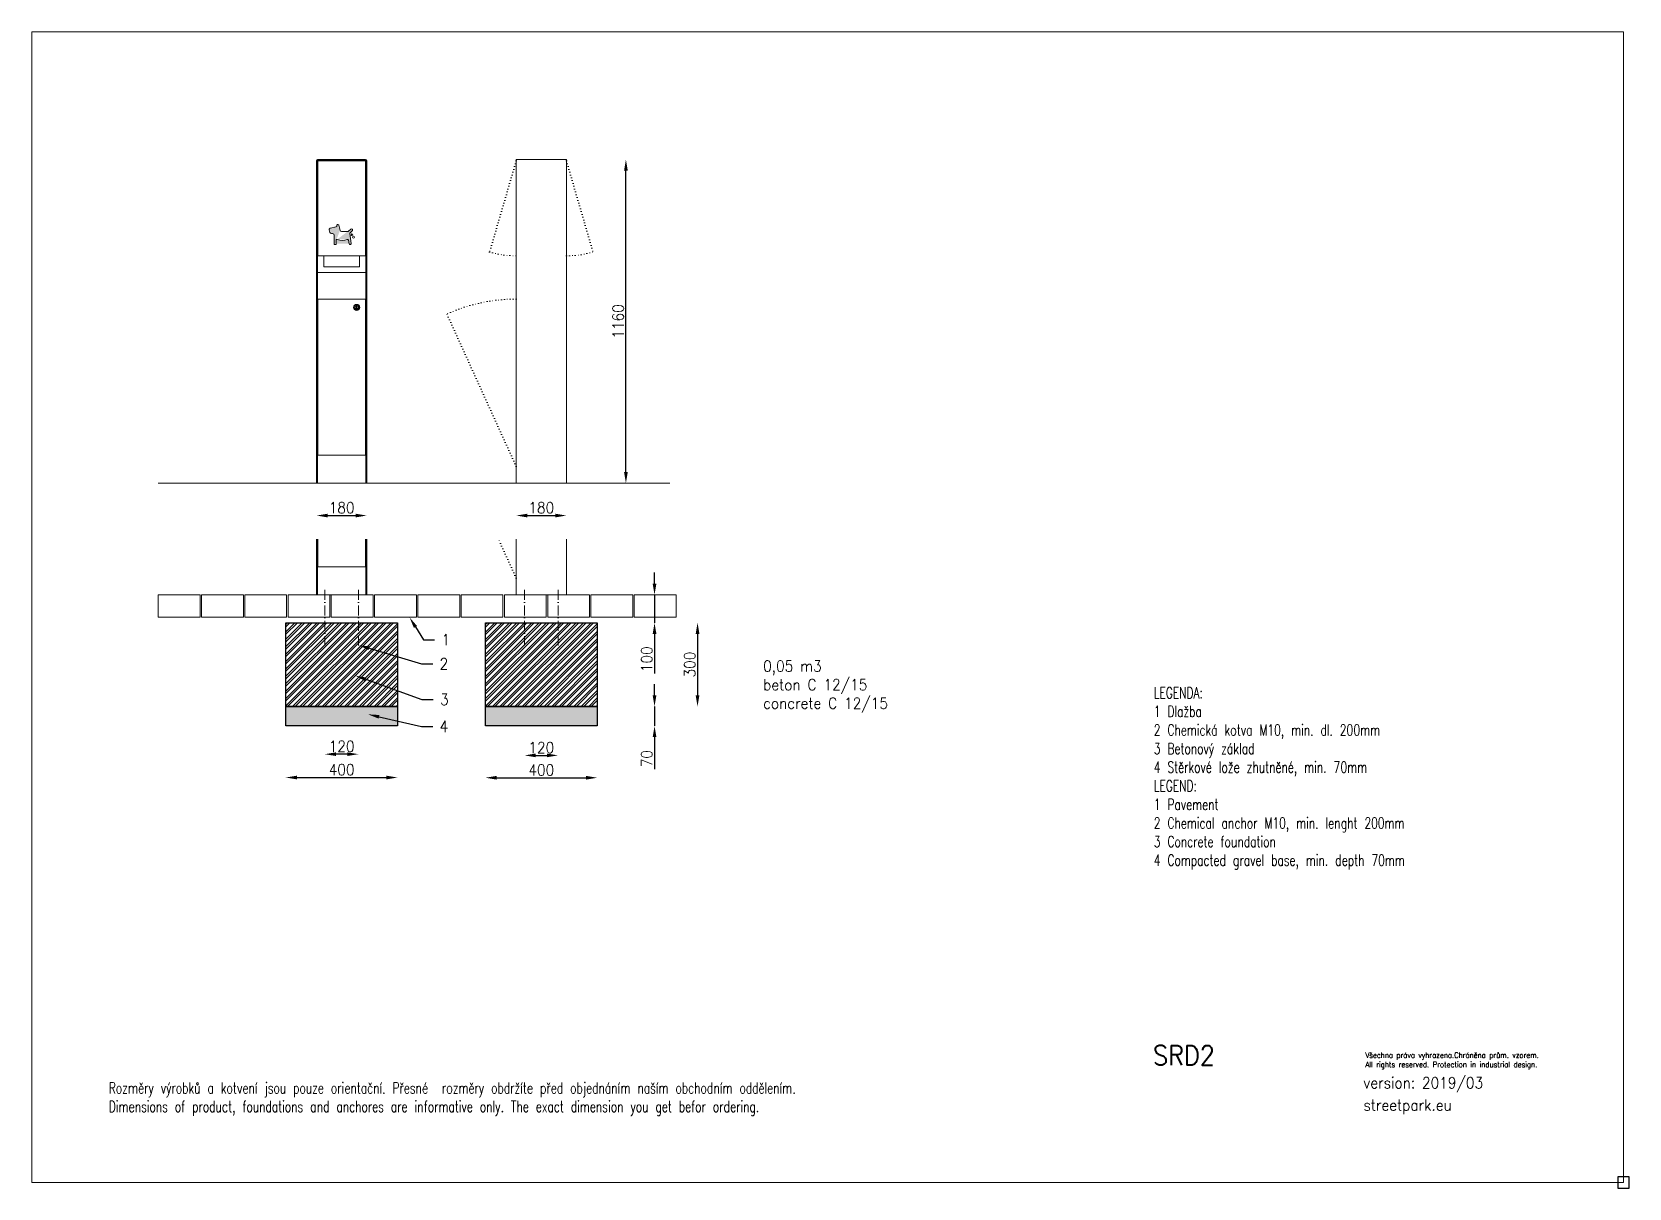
# Model space of a CAD drawing. Extents: x 64043 to 69763, y -55059 to -50915.
import ezdxf
from ezdxf import colors
from ezdxf.entities.mleader import LeaderData, LeaderLine
from ezdxf.math import Vec2, Vec3

# ---------------------------------------------------------------- set-up
doc = ezdxf.new("R2010")
doc.units = 0
doc.header["$MEASUREMENT"] = 0
for name, pattern in [('ACAD_ISO07W100', [3.5, 0.5, -3]), ('ACAD_ISO10W100', [18.5, 12, -3, 0.5, -3]), ('INCONTINUOUS', [200000.001, 200000, -0.001])]:
    doc.linetypes.add(name, pattern=pattern)
doc.layers.get('DEFPOINTS').update_dxf_attribs({"linetype": 'CONTINUOUS'})
for name, color, linetype in [('KOTY', 3, 'INCONTINUOUS'), ('OBRYSOVA', 7, 'CONTINUOUS'), ('OSY', 1, 'ACAD_ISO10W100'), ('POSTAVY ATD', 8, 'CONTINUOUS'), ('SRAFY', 30, 'CONTINUOUS'), ('TABULKA', 9, 'CONTINUOUS')]:
    doc.layers.add(name, color=color, linetype=linetype)
doc.styles.add('SLDTEXTSTYLE1', font='TXT', dxfattribs={"width": 0.7, "bigfont": 'bigfont'})
doc.styles.get("Standard").update_dxf_attribs({"font": 'simplex.shx', "width": 0.9})
doc.dimstyles.new('PROFI_CSN', dxfattribs={"dimscale": 0, "dimtxt": 3.5, "dimasz": 3, "dimexe": 1, "dimexo": 0, "dimgap": 1.5, "dimtad": 1, "dimlfac": -1, "dimdsep": 46, "dimtxsty": 'Standard', "dimcen": 0, "dimdle": 1, "dimclrd": 256, "dimclre": 256, "dimclrt": 256, "dimadec": 0, "dimazin": 0, "dimtfac": 0.6, "dimtmove": 0, "dimatfit": 1, "dimfxl": 1, "dimtolj": 1, "dimarcsym": 0})

# ---------------------------------------------------------------- blocks, each defined once
blk = doc.blocks.new('*D450')
at = {"layer": 'DEFPOINTS', "color": 0, "transparency": 16777216}
for p in [(65062.11801264849, -52532.59861526738), (65242.1180127547, -52532.59861526738), (65242.1180127547, -52648.45123877362)]:
    blk.add_point(p, dxfattribs=at)
at = {"layer": 'KOTY', "color": 7, "lineweight": -2, "transparency": 16777216}
blk.add_line((65102.11801264849, -52648.45123877362), (65202.1180127547, -52648.45123877362), dxfattribs=at)
at = {"layer": 'KOTY', "color": 7, "transparency": 16777216}
for points in [[(65102.11801264849, -52641.78457210696), (65102.11801264849, -52655.11790544029), (65062.11801264849, -52648.45123877362)], [(65202.1180127547, -52641.78457210696), (65202.1180127547, -52655.11790544029), (65242.1180127547, -52648.45123877362)]]:
    blk.add_solid(points, dxfattribs=at)
at = {"layer": 'KOTY', "color": 7, "lineweight": 15, "transparency": 16777216, "insert": (65152.1180127016, -52620.45123877362), "char_height": 40, "attachment_point": 5}
blk.add_mtext('\\A1;180', dxfattribs=at)
blk = doc.blocks.new('*D451')
at = {"layer": 'DEFPOINTS', "color": 0, "transparency": 16777216}
for p in [(65957.27798027953, -51372.599005902), (66170.30702567239, -51372.599005902), (65957.27798027953, -52532.5982361824)]:
    blk.add_point(p, dxfattribs=at)
at = {"layer": 'KOTY', "color": 7, "lineweight": -2, "transparency": 16777216}
blk.add_line((66170.30702567239, -52492.5982361824), (66170.30702567239, -51412.599005902), dxfattribs=at)
at = {"layer": 'KOTY', "color": 7, "transparency": 16777216}
for points in [[(66163.64035900572, -51412.599005902), (66176.97369233906, -51412.599005902), (66170.30702567239, -51372.599005902)], [(66163.64035900572, -52492.5982361824), (66176.97369233906, -52492.5982361824), (66170.30702567239, -52532.5982361824)]]:
    blk.add_solid(points, dxfattribs=at)
at = {"layer": 'KOTY', "color": 7, "lineweight": 15, "transparency": 16777216, "insert": (66142.3070256724, -51952.59862104219), "char_height": 40, "attachment_point": 5, "rotation": 90}
blk.add_mtext('\\A1;1160', dxfattribs=at)
blk = doc.blocks.new('*D454')
at = {"layer": 'DEFPOINTS', "color": 0, "transparency": 16777216}
for p in [(65777.2780260283, -52532.59824150402), (65957.27798027953, -52532.5982361824), (65957.27798027953, -52648.45123877362)]:
    blk.add_point(p, dxfattribs=at)
at = {"layer": 'KOTY', "color": 7, "lineweight": -2, "transparency": 16777216}
blk.add_line((65817.2780260283, -52648.45123877362), (65917.27798027953, -52648.45123877362), dxfattribs=at)
at = {"layer": 'KOTY', "color": 7, "transparency": 16777216}
for points in [[(65817.2780260283, -52641.78457210696), (65817.2780260283, -52655.11790544029), (65777.2780260283, -52648.45123877362)], [(65917.27798027953, -52641.78457210696), (65917.27798027953, -52655.11790544029), (65957.27798027953, -52648.45123877362)]]:
    blk.add_solid(points, dxfattribs=at)
at = {"layer": 'KOTY', "color": 7, "lineweight": 15, "transparency": 16777216, "insert": (65867.27800315392, -52620.45123877362), "char_height": 40, "attachment_point": 5}
blk.add_mtext('\\A1;180', dxfattribs=at)
blk = doc.blocks.new('piktogram psa')
at = {"layer": 'OBRYSOVA', "lineweight": 15}
h = blk.add_hatch(color=8, dxfattribs=at)
edge = h.paths.add_edge_path(flags=17)
edge.add_arc((27.78949110154099, 62.64779858182987), 46.39364974262887, 244.9481747974645, 294.7975497359047, ccw=False)
edge.add_arc((27.78949110154099, 62.64779858182987), 46.39364974262887, 244.9481747974645, 294.7975497359047)
h.paths.add_polyline_path([(24.79940422801701, 51.43544825538356), (48.44801525322146, 51.43544825538356)], flags=17)
edge = h.paths.add_edge_path()
edge.add_line((57.13747050023539, 43.39549424139568), (62.1507845841279, 4.462369806254863))
edge.add_arc((48.58872141345, 17.19098766182378), 3.6, 9.932418234958634, 111.8719120337877)
edge.add_arc((7.348547421739568, 17.02345162567099), 3.6, 74.39582150632397, 179.1247822510857)
edge.add_arc((24.79940422801701, 57.43544825538356), 6, 193.1870872411236, 270)
edge.add_arc((10.73837868279315, 75.24279948343133), 3.6, 13.26467212432187, 101.7628557409031)
edge.add_line((14.24233260384608, 76.06881819940486), (18.95762217830088, 56.0666595632897))
edge.add_arc((9.96494975998121, 75.0817449815836), 3.6, 101.7628557408777, 188.3024837295684)
edge.add_line((9.231048650335651, 78.60614410218), (10.0044775731476, 78.76719860402773))
edge.add_arc((2.846256785188416, 74.00199950723277), 3.6, 282.8397132513642, 368.3024837295683)
edge.add_line((6.408527094645251, 74.52183625310226), (6.402679450522555, 74.56190823571387))
edge.add_line((-18.8002691949132, 65.37592422126636), (3.646264433259603, 70.49201549544114))
edge.add_arc((-17.46692311479546, 59.52595086828183), 6, 102.8397132513642, 195.0636468288173)
edge.add_line((-20.60915008641859, 48.11448585257403), (-23.26074944735865, 57.96659958390183))
edge.add_arc((-14.81532375385541, 49.67383713695631), 6, 195.0636468288173, 268.4387121276284)
edge.add_line((-10.03466969616329, 43.54130559223358), (-14.97880120430455, 43.67606462349818))
edge.add_arc((-10.19814714661243, 37.54353307877568), 6, 359.2330733203369, 448.4387121276285)
edge.add_line((-4.628828653271739, 3.665617355057748), (-4.198684645039066, 37.46322310290952))
edge.add_arc((-1.029151152329177, 3.617431369537599), 3.6, 179.2330733203369, 269.029638734613)
edge.add_arc((0, 3.599999999999454), 3.6, 269.029638734613, 359.1247822510596)
edge.add_line((-0.06096668186182796, 0.0005162781717444886), (-1.090117834191005, 0.01794764770988877))
edge.add_line((3.748967423421163, 17.07844104009155), (3.599579998319314, 3.545010585578895))
edge.add_line((54.66771747147413, 3.347098107817374), (52.13476421795804, 17.81193889064411))
edge.add_arc((58.2137602759849, 3.968049336637705), 3.6, 189.9324182349586, 275.3859480453982)
edge.add_line((58.91817524990984, 0.4184974281906761), (58.55167120179158, 0.3839432826509892))
edge.add_arc((58.58026432410315, 4.002603482177392), 3.6, 275.3859480453982, 367.3374476074165)
edge.add_arc((60.70799076025924, 43.85526056547337), 3.6, 134.2533219869499, 187.3374476074165)
edge.add_line((67.3192877438014, 55.32254549461686), (58.19579559778413, 46.43380191004076))
edge.add_arc((64.8070925813281, 57.90108683918402), 3.6, 314.2533219869499, 404.9779059821436)
edge.add_line((66.75893188435839, 61.04087482812429), (67.35365841566454, 60.44568945086826))
edge.add_arc((48.44801525322146, 57.43544825538356), 6, 270, 311.5894377308668)
edge.add_arc((64.21236605002287, 58.49627221644005), 3.6, 44.97790598212516, 131.2651330510168)
edge.add_line((52.43074533825802, 52.94792543430049), (61.83800632087787, 61.20226849814617))
edge.add_line((24.79940422801701, 51.43544825538356), (48.44801525322146, 51.43544825538356))
edge.add_arc((27.78949110154099, 62.64779858182987), 46.39364974262887, 244.9481747974645, 294.7975497359047)
at = {"layer": 'OBRYSOVA', "color": 8, "lineweight": 15}
for p, q in [((-18.8002691949132, 65.37592422126681), (3.646264433259603, 70.49201549544159)), ((6.408527094645251, 74.52183625310272), (6.402679450522555, 74.56190823571455)), ((9.231048650335651, 78.60614410218045), (10.00447757314669, 78.76719860402818)), ((14.24233260384608, 76.06881819940531), (18.95762217830088, 56.06665956329016)), ((-20.60915008641859, 48.11448585257449), (-23.26074944735774, 57.96659958390228)), ((-10.03466969616329, 43.54130559223404), (-14.97880120430455, 43.67606462349863)), ((-4.628828653271739, 3.665617355058203), (-4.198684645039975, 37.46322310290998)), ((-0.06096668186182796, 0.000516278172199236), (-1.090117834191005, 0.01794764771034352)), ((3.748967423421163, 17.078441040092), (3.599579998319314, 3.545010585579348)), ((24.79940422801701, 51.43544825538402), (48.44801525322146, 51.43544825538402)), ((54.66771747147413, 3.347098107817828), (52.13476421795895, 17.81193889064457)), ((52.43074533825802, 52.94792543430094), (61.83800632087696, 61.2022684981464)), ((57.13747050023539, 43.39549424139614), (62.1507845841279, 4.462369806255538)), ((67.3192877438014, 55.32254549461732), (58.19579559778413, 46.43380191004098)), ((58.91817524990984, 0.4184974281911309), (58.55167120179158, 0.3839432826512166)), ((66.75893188435839, 61.04087482812474), (67.35365841566454, 60.44568945086871))]:
    blk.add_line(p, q, dxfattribs=at)
for centre, radius in [((65.95107366343564, 39.10590020518293), 3.132129236328183), ((72.01622703823796, 29.40637419847781), 4.043492386597791)]:
    blk.add_circle(centre, radius, dxfattribs=at)
for centre, radius, start, end in [((-17.46692311479546, 59.52595086828228), 6, 102.8397132513388, 195.0636468287863), ((2.846256785188416, 74.00199950723322), 3.6, 282.8397132513388, 8.302483729590412), ((9.96494975998121, 75.08174498158405), 3.6, 101.7628557408803, 188.3024837295904), ((10.73837868279315, 75.24279948343178), 3.6, 13.26467212432858, 101.7628557408803), ((-14.81532375385541, 49.67383713695676), 6, 195.0636468287863, 268.4387121276284), ((-10.19814714661243, 37.54353307877614), 6, 359.2330733203372, 88.4387121276285), ((-1.029151152329177, 3.617431369538053), 3.6, 179.2330733203372, 269.0296387345609), ((0, 3.599999999999909), 3.6, 269.0296387345609, 359.1247822510596), ((7.464313540988769, 16.96431953334604), 3.717098396818827, 79.4535577532635, 178.2406415834467), ((27.78949110154099, 62.64779858183033), 46.39364974262887, 244.9481747974937, 294.7975497359101), ((24.79940422801701, 57.43544825538402), 6, 193.187087241149, 270), ((48.58872141345, 17.19098766182424), 3.6, 9.932418234971466, 111.8719120337877), ((48.44801525322146, 57.43544825538402), 6, 270, 311.5894377309145), ((58.2137602759849, 3.96804933663816), 3.6, 189.9324182349715, 275.3859480454253), ((60.70799076025924, 43.85526056547383), 3.6, 134.2533219868943, 187.3374476074131), ((58.58026432410315, 4.002603482177847), 3.6, 275.3859480454253, 7.337447607413127), ((64.21236605002287, 58.4962722164405), 3.6, 44.97790598208831, 131.265133051045), ((64.8070925813281, 57.90108683918447), 3.6, 314.2533219868943, 44.97790598208831)]:
    blk.add_arc(centre, radius, start, end, dxfattribs=at)
blk = doc.blocks.new('*D474')
at = {"layer": 'DEFPOINTS', "color": 0, "transparency": 16777216}
for p in [(64952.07248560111, -53332.59896114124), (65352.16273948199, -53332.59896114124), (65352.16273948199, -53587.27770802668)]:
    blk.add_point(p, dxfattribs=at)
at = {"layer": 'KOTY', "color": 7, "lineweight": -2, "transparency": 16777216}
blk.add_line((64992.07248560111, -53587.27770802668), (65312.16273948199, -53587.27770802668), dxfattribs=at)
at = {"layer": 'KOTY', "color": 7, "transparency": 16777216}
for points in [[(64992.07248560111, -53580.61104136001), (64992.07248560111, -53593.94437469334), (64952.07248560111, -53587.27770802668)], [(65312.16273948199, -53580.61104136001), (65312.16273948199, -53593.94437469334), (65352.16273948199, -53587.27770802668)]]:
    blk.add_solid(points, dxfattribs=at)
at = {"layer": 'KOTY', "color": 7, "lineweight": 15, "transparency": 16777216, "insert": (65152.11761254155, -53559.27770802668), "char_height": 40, "attachment_point": 5}
blk.add_mtext('\\A1;400', dxfattribs=at)
blk = doc.blocks.new('*D475')
at = {"layer": 'DEFPOINTS', "color": 0, "transparency": 16777216}
for p in [(65092.11801275495, -53114.73254598259), (65212.11801275457, -53114.73294299483), (65092.11801275495, -53503.67647622032)]:
    blk.add_point(p, dxfattribs=at)
at = {"layer": 'KOTY', "color": 7, "lineweight": -2, "transparency": 16777216}
blk.add_line((65172.11801275457, -53503.67647622032), (65132.11801275495, -53503.67647622032), dxfattribs=at)
at = {"layer": 'KOTY', "color": 7, "transparency": 16777216}
for points in [[(65132.11801275495, -53497.00980955365), (65132.11801275495, -53510.34314288698), (65092.11801275495, -53503.67647622032)], [(65172.11801275457, -53497.00980955365), (65172.11801275457, -53510.34314288698), (65212.11801275457, -53503.67647622032)]]:
    blk.add_solid(points, dxfattribs=at)
at = {"layer": 'KOTY', "color": 7, "lineweight": 15, "transparency": 16777216, "insert": (65152.11801275476, -53475.67647622032), "char_height": 40, "attachment_point": 5}
blk.add_mtext('\\A1;120', dxfattribs=at)
blk = doc.blocks.new('*D476')
at = {"layer": 'DEFPOINTS', "color": 0, "transparency": 16777216}
for p in [(65667.2328762135, -53332.59866101647), (66067.32313009437, -53332.59866101647), (66067.32313009437, -53588.21115792247)]:
    blk.add_point(p, dxfattribs=at)
at = {"layer": 'KOTY', "color": 7, "lineweight": -2, "transparency": 16777216}
blk.add_line((65707.2328762135, -53588.21115792247), (66027.32313009437, -53588.21115792247), dxfattribs=at)
at = {"layer": 'KOTY', "color": 7, "transparency": 16777216}
for points in [[(65707.2328762135, -53581.5444912558), (65707.2328762135, -53594.87782458913), (65667.2328762135, -53588.21115792247)], [(66027.32313009437, -53581.5444912558), (66027.32313009437, -53594.87782458913), (66067.32313009437, -53588.21115792247)]]:
    blk.add_solid(points, dxfattribs=at)
at = {"layer": 'KOTY', "color": 7, "lineweight": 15, "transparency": 16777216, "insert": (65867.27800315394, -53560.21115792247), "char_height": 40, "attachment_point": 5}
blk.add_mtext('\\A1;400', dxfattribs=at)
blk = doc.blocks.new('*D477')
at = {"layer": 'DEFPOINTS', "color": 0, "transparency": 16777216}
for p in [(65807.27798027993, -53114.7601403044), (65927.27798027996, -53114.76081058894), (65927.27798027996, -53508.04140386466)]:
    blk.add_point(p, dxfattribs=at)
at = {"layer": 'KOTY', "color": 7, "lineweight": -2, "transparency": 16777216}
blk.add_line((65847.27798027993, -53508.04140386466), (65887.27798027996, -53508.04140386466), dxfattribs=at)
at = {"layer": 'KOTY', "color": 7, "transparency": 16777216}
for points in [[(65847.27798027993, -53501.374737198), (65847.27798027993, -53514.70807053133), (65807.27798027993, -53508.04140386466)], [(65887.27798027996, -53501.374737198), (65887.27798027996, -53514.70807053133), (65927.27798027996, -53508.04140386466)]]:
    blk.add_solid(points, dxfattribs=at)
at = {"layer": 'KOTY', "color": 7, "lineweight": 15, "transparency": 16777216, "insert": (65867.27798027995, -53480.04140386466), "char_height": 40, "attachment_point": 5}
blk.add_mtext('\\A1;120', dxfattribs=at)
blk = doc.blocks.new('*D601')
at = {"layer": 'DEFPOINTS', "color": 0, "transparency": 16777216}
for p in [(65930.07572405634, -53032.59861526738), (65930.07572405634, -53332.59866101647), (66426.85017908699, -53332.59866101647)]:
    blk.add_point(p, dxfattribs=at)
at = {"layer": 'KOTY', "color": 7, "lineweight": -2, "transparency": 16777216}
blk.add_line((66426.85017908699, -53072.59861526738), (66426.85017908699, -53292.59866101647), dxfattribs=at)
at = {"layer": 'KOTY', "color": 7, "transparency": 16777216}
for points in [[(66420.18351242032, -53072.59861526738), (66433.51684575366, -53072.59861526738), (66426.85017908699, -53032.59861526738)], [(66420.18351242032, -53292.59866101647), (66433.51684575366, -53292.59866101647), (66426.85017908699, -53332.59866101647)]]:
    blk.add_solid(points, dxfattribs=at)
at = {"layer": 'KOTY', "color": 7, "lineweight": 15, "transparency": 16777216, "insert": (66398.850179087, -53182.59863814191), "char_height": 40, "attachment_point": 5, "rotation": 90}
blk.add_mtext('\\A1;300', dxfattribs=at)
blk = doc.blocks.new('*D600')
at = {"layer": 'DEFPOINTS', "color": 0, "transparency": 16777216}
for p in [(65799.89625959325, -52932.59931383545), (66272.82066499363, -52932.59931383545), (65930.07572405634, -53032.59861526738)]:
    blk.add_point(p, dxfattribs=at)
at = {"layer": 'KOTY', "color": 7, "lineweight": -2, "transparency": 16777216}
for p, q in [((66272.82066499363, -52892.59931383545), (66272.82066499363, -52852.59931383545)), ((66272.82066499363, -52932.59931383545), (66272.82066499363, -53032.59861526738)), ((66272.82066499363, -53072.59861526738), (66272.82066499363, -53214.31290098166))]:
    blk.add_line(p, q, dxfattribs=at)
at = {"layer": 'KOTY', "color": 7, "transparency": 16777216}
for points in [[(66266.15399832696, -52892.59931383545), (66279.4873316603, -52892.59931383545), (66272.82066499363, -52932.59931383545)], [(66266.15399832696, -53072.59861526738), (66279.4873316603, -53072.59861526738), (66272.82066499363, -53032.59861526738)]]:
    blk.add_solid(points, dxfattribs=at)
at = {"layer": 'KOTY', "color": 7, "lineweight": 15, "transparency": 16777216, "insert": (66244.82066499365, -53163.45575812452), "char_height": 40, "attachment_point": 5, "rotation": 90}
blk.add_mtext('\\A1;100', dxfattribs=at)
blk = doc.blocks.new('*D820')
at = {"layer": 'DEFPOINTS', "color": 0, "transparency": 16777216}
for p in [(66067.32313009437, -53332.59866101647), (66067.32313009436, -53402.59875351981), (66272.82066499363, -53402.59875351981)]:
    blk.add_point(p, dxfattribs=at)
at = {"layer": 'KOTY', "color": 7, "lineweight": -2, "transparency": 16777216}
for p, q in [((66272.82066499363, -53292.59866101647), (66272.82066499363, -53252.59866101647)), ((66272.82066499363, -53332.59866101647), (66272.82066499363, -53402.59875351981)), ((66272.82066499363, -53442.59875351981), (66272.82066499363, -53556.88446780553))]:
    blk.add_line(p, q, dxfattribs=at)
at = {"layer": 'KOTY', "color": 7, "transparency": 16777216}
for points in [[(66266.15399832696, -53292.59866101647), (66279.4873316603, -53292.59866101647), (66272.82066499363, -53332.59866101647)], [(66266.15399832696, -53442.59875351981), (66279.4873316603, -53442.59875351981), (66272.82066499363, -53402.59875351981)]]:
    blk.add_solid(points, dxfattribs=at)
at = {"layer": 'KOTY', "color": 7, "lineweight": 15, "transparency": 16777216, "insert": (66244.82066499365, -53519.74161066266), "char_height": 40, "attachment_point": 5, "rotation": 90}
blk.add_mtext('\\A1;70', dxfattribs=at)

msp = doc.modelspace()

# ---------------------------------------------------------------- hatches: boundary and pattern name
at = {"layer": 'OBRYSOVA'}
h = msp.add_hatch(dxfattribs=at)
h.set_pattern_fill('AR-SAND', color=256, scale=10)
h.set_pattern_definition([(37.50000000000001, (0, 0), (-0.6299335810960816, 19.26823769013158), [0, -15.2, 0, -17, 0, -16.25]), (7.499999999999999, (0, 0), (17.69776705267727, 28.2214606522974), [0, -8.2, 0, -13.7, 0, -5.25]), (327.5, (-12.3, 0), (31.14141861751495, 0.05659053536964942), [0, -5, 0, -18, 0, -23.5]), (317.5, (-12.3, 0), (30.06126604572294, 8.776755649342494), [0, -2.5, 0, -11.8, 0, -13.5])])
h.paths.add_polyline_path([(65352.16273948198, -53332.59896114124), (64952.07248560111, -53332.59896114124), (64952.07248560111, -53402.59905364458), (65352.16273948198, -53402.59905364458)])
h.paths.add_polyline_path([(66067.32313009436, -53332.59866101647), (65667.2328762135, -53332.59866101647), (65667.2328762135, -53402.59875351981), (66067.32313009436, -53402.59875351981)])
at = {"layer": 'SRAFY', "lineweight": 15}
h = msp.add_hatch(dxfattribs=at)
h.set_pattern_fill('ANSI32', color=9, scale=50, style=0)
h.set_pattern_definition([(45, (28640.06283485473, -4073.605465656838), (-13.25825214724776, 13.25825214724777), []), (45, (28648.90166960473, -4073.605465656838), (-13.25825214724776, 13.25825214724777), [])])
h.paths.add_polyline_path([(65352.16273948199, -53032.59861526738), (64952.07248560111, -53032.59886863789), (64952.07248560111, -53332.59870777073), (65352.16273948199, -53332.59870777073)])
h.paths.add_polyline_path([(66067.32313009437, -53032.59861526738), (65667.2328762135, -53032.59861526738), (65667.2328762135, -53332.59866101647), (66067.32313009437, -53332.59866101647)])

# ---------------------------------------------------------------- linework, layer by layer
at = {"layer": 'OBRYSOVA', "lineweight": 15}
for p, q in [((65062.1180127547, -51376.599005902), (65062.1180127547, -52532.59861526738)), ((65065.1180127547, -51376.599005902), (65065.1180127547, -52532.59862320762)), ((65065.1180127547, -51405.599005902), (65067.1180127547, -51405.599005902)), ((65066.1180127547, -51372.599005902), (65218.1180127547, -51372.599005902)), ((65066.1180127547, -51375.599005902), (65218.1180127547, -51375.599005902)), ((65086.1180127547, -51372.599005902), (65238.1180127547, -51372.599005902)), ((65086.1180127547, -51375.599005902), (65238.1180127547, -51375.599005902)), ((65237.1180127547, -51405.599005902), (65239.1180127547, -51405.599005902)), ((65239.1180127547, -51376.599005902), (65239.1180127547, -52532.59908374183)), ((65242.1180127547, -51376.599005902), (65242.1180127547, -52532.59909168207)), ((65065.1180127547, -51697.599005902), (65067.1180127547, -51697.599005902)), ((65237.1180127547, -51697.599005902), (65239.1180127547, -51697.599005902)), ((65065.1180127547, -51777.599005902), (65239.1180127547, -51777.599005902)), ((65065.1180127547, -52432.59911455677), (65239.1180127547, -52432.59911455677)), ((65062.1180127547, -52532.59861526738), (65242.1180127547, -52532.59909168207)), ((65062.1180127547, -52732.59861526739), (65062.1180127547, -52932.59861526738)), ((65065.1180127547, -52732.59861526738), (65065.1180127547, -52932.59862320762)), ((65239.1180127547, -52732.59861526737), (65239.1180127547, -52932.59908374183)), ((65242.1180127547, -52732.59861526737), (65242.1180127547, -52932.59909168207)), ((65065.1180127547, -52832.59911455677), (65239.1180127547, -52832.59911455677)), ((65062.1180127547, -52932.59861526738), (65242.1180127547, -52932.59909168207))]:
    msp.add_line(p, q, dxfattribs=at)
at = {"layer": 'OBRYSOVA', "linetype": 'ACAD_ISO07W100', "lineweight": 15, "ltscale": 3}
for p, q in [((65777.27798027953, -51377.599005902), (65682.10203671976, -51704.00602140183)), ((65957.27798027953, -51377.599005902), (66052.4539238393, -51704.00602140183)), ((65777.27798027953, -52472.59908591861), (65529.08246236938, -51926.34000376445)), ((65777.27798027953, -52872.59908591861), (65713.66807344937, -52732.59861526737))]:
    msp.add_line(p, q, dxfattribs=at)
at = {"layer": 'OBRYSOVA', "lineweight": 15}
for points in [[(65067.1180127547, -51717.599005902), (65237.1180127547, -51717.599005902), (65237.1180127547, -51377.599005902), (65067.1180127547, -51377.599005902)], [(65777.27802602836, -52532.59949307679), (65957.27798027953, -52532.59969894894), (65957.27798027953, -51372.599005902), (65777.27798027953, -51372.599005902)], [(65088.1180127547, -51717.599005902), (65216.1180127547, -51717.599005902), (65216.1180127547, -51757.599005902), (65088.1180127547, -51757.599005902)], [(65067.11778743893, -52432.59911455677), (65237.11778743893, -52432.59911455677), (65237.11778743893, -51872.59908596311), (65067.11778743893, -51872.59908596311)], [(65205.61778743892, -51906.59908596311), (65206.61778743892, -51906.59908596311), (65206.61778743892, -51898.59908596311), (65205.61778743892, -51898.59908596311)]]:
    msp.add_lwpolyline(points, close=True, dxfattribs=at)
for points in [[(65067.11778743893, -52732.59861526738), (65067.11778743893, -52832.59911455677), (65237.11778743893, -52832.59911455677), (65237.11778743893, -52732.59861526738)], [(65777.27801814058, -52732.59861526738), (65777.27802602835, -52932.59949307679), (65957.27798027953, -52932.59969894894), (65957.27798027953, -52732.59861526738)]]:
    msp.add_lwpolyline(points, dxfattribs=at)
at = {"layer": 'OBRYSOVA'}
for points in [[(64952.07248560111, -53032.59886863789), (65352.16273948199, -53032.59886863789), (65352.16273948199, -53332.59896114124), (64952.07248560111, -53332.59896114124)], [(65667.2328762135, -53032.59861526738), (66067.32313009437, -53032.59861526738), (66067.32313009437, -53332.59866101647), (65667.2328762135, -53332.59866101647)], [(64952.07248560111, -53332.59896114124), (65352.16273948198, -53332.59896114124), (65352.16273948198, -53402.59905364458), (64952.07248560111, -53402.59905364458)], [(65667.2328762135, -53332.59866101647), (66067.32313009436, -53332.59866101647), (66067.32313009436, -53402.59875351981), (65667.2328762135, -53402.59875351981)], [(69723.3620498068, -55058.7493801902), (69763.3620498068, -55058.7493801902), (69763.3620498068, -55018.7493801902), (69723.3620498068, -55018.7493801902)]]:
    msp.add_lwpolyline(points, close=True, dxfattribs=at)
at = {"layer": 'OBRYSOVA', "lineweight": 15}
for radius in [11, 8, 6]:
    msp.add_circle((65206.11778743892, -51902.59908596311), radius, dxfattribs=at)
for centre, radius, start, end in [((65066.1180127547, -51376.599005902), 4, 90, 180), ((65066.1180127547, -51376.599005902), 1, 90, 180), ((65238.1180127547, -51376.599005902), 4, 0, 90), ((65238.1180127547, -51376.599005902), 1, 0, 90)]:
    msp.add_arc(centre, radius, start, end, dxfattribs=at)
at = {"layer": 'OBRYSOVA', "linetype": 'ACAD_ISO07W100', "lineweight": 15, "ltscale": 3}
for centre, radius, start, end in [((65777.27798027953, -51377.599005902), 340.0000000000009, 253.7440180787107, 270), ((65957.27798027953, -51377.599005902), 340.0000000000009, 270, 286.2559819212893), ((65777.27798027953, -52472.59908591861), 599.9999999555032, 90, 114.4349080453849)]:
    msp.add_arc(centre, radius, start, end, dxfattribs=at)
at = {"layer": 'OBRYSOVA', "lineweight": 15}
msp.add_point((65239.11801264849, -51890.59861526738), dxfattribs=at)
at = {"layer": 'OSY', "color": 0, "lineweight": 15, "ltscale": 3}
for p, q in [((65092.11801275494, -52914.73254598259), (65092.11801275495, -53114.73254598259)), ((65212.11801275456, -52914.73294299483), (65212.11801275457, -53114.73294299483)), ((65807.27798027993, -52914.7601403044), (65807.27798027993, -53114.7601403044)), ((65927.27798027995, -52914.76081058894), (65927.27798027996, -53114.76081058894))]:
    msp.add_line(p, q, dxfattribs=at)
at = {"layer": 'POSTAVY ATD', "color": 9, "lineweight": 15}
msp.add_line((64495.03084864369, -52532.59861526738), (66328.03969031465, -52532.59861526738), dxfattribs=at)
at = {"layer": 'POSTAVY ATD', "lineweight": 15}
for points in [[(64495.03084864369, -53012.59861526738), (64645.03084864369, -53012.59861526738), (64645.03084864369, -52932.59861526738), (64495.03084864369, -52932.59861526738)], [(64650.03084864369, -53012.59861526738), (64800.03084864369, -53012.59861526738), (64800.03084864369, -52932.59861526738), (64650.03084864369, -52932.59861526738)], [(64805.0308486437, -53012.59875531433), (64955.0308486437, -53012.59875531433), (64955.0308486437, -52932.59875531433), (64805.0308486437, -52932.59875531433)], [(64960.0308486437, -53012.59875531433), (65110.03084864369, -53012.59875531433), (65110.03084864369, -52932.59875531433), (64960.0308486437, -52932.59875531433)], [(65115.03084864369, -53012.59861526738), (65265.03084864369, -53012.59861526738), (65265.03084864369, -52932.59861526738), (65115.03084864369, -52932.59861526738)], [(65270.03084864369, -53012.59861526738), (65420.03084864369, -53012.59861526738), (65420.03084864369, -52932.59861526738), (65270.03084864369, -52932.59861526738)], [(65425.03084864369, -53012.59861526738), (65575.03084864368, -53012.59861526738), (65575.03084864368, -52932.59861526738), (65425.03084864369, -52932.59861526738)], [(65580.03084864368, -53012.59861526738), (65730.03084864368, -53012.59861526738), (65730.03084864368, -52932.59861526738), (65580.03084864368, -52932.59861526738)], [(65735.03084864368, -53012.59861526738), (65885.03084864368, -53012.59861526738), (65885.03084864368, -52932.59861526738), (65735.03084864368, -52932.59861526738)], [(65890.03084864368, -53012.59861526738), (66040.03084864368, -53012.59861526738), (66040.03084864368, -52932.59861526738), (65890.03084864368, -52932.59861526738)], [(66045.03084864368, -53012.59861526738), (66195.03084864368, -53012.59861526738), (66195.03084864368, -52932.59861526738), (66045.03084864368, -52932.59861526738)], [(66200.03084864368, -53012.59861526738), (66350.03084864368, -53012.59861526738), (66350.03084864368, -52932.59861526738), (66200.03084864368, -52932.59861526738)]]:
    msp.add_lwpolyline(points, close=True, dxfattribs=at)
at = {"layer": 'POSTAVY ATD', "color": 9, "lineweight": 15}
for points in [[(65352.16273948199, -53032.59886863789), (65352.16273948199, -53032.59886863789), (65352.16273948199, -53332.59896114124), (64952.07248560111, -53332.59896114124), (64952.07248560111, -53032.59886863789), (65352.16273948199, -53032.59886863789)], [(66067.32313009437, -53032.59861526738), (66067.32313009437, -53032.59861526738), (66067.32313009437, -53332.59866101647), (65667.2328762135, -53332.59866101647), (65667.2328762135, -53032.59861526738), (66067.32313009437, -53032.59861526738)]]:
    msp.add_lwpolyline(points, dxfattribs=at)
at = {"layer": 'TABULKA', "color": 2, "lineweight": 15}
msp.add_lwpolyline([(69743.3620498068, -55038.74938019018), (64042.79896404348, -55038.74938019018), (64042.79896404348, -50915.14391453334), (69743.3620498068, -50915.14391453334)], close=True, dxfattribs=at)

# ---------------------------------------------------------------- block references
at = {"layer": 'OBRYSOVA', "lineweight": 15, "xscale": 0.9127641599999999, "yscale": 0.9127641599999999, "zscale": 0.9127641599999999}
msp.add_blockref('piktogram psa', (65128.97570556689, -51677.599005902), dxfattribs=at)

# ---------------------------------------------------------------- texts
at = {"layer": 'OBRYSOVA', "attachment_point": 1}
for s, width, insert, char_height in [('\\A1;0,05 m3\\Pbeton C 12/15 \\Pconcrete C 12/15 ', 1555.47826727113, (66661.74866215837, -53167.88679255806), 40), ('SRD2', 901.6542838804016, (68058.25270812563, -54548.24464441268), 70), ('Všechna práva vyhrazena.Chráněna prům. vzorem.\\PAll rights reserved. Protection in industrial design.', 1241.40513474177, (68819.09122663425, -54572.48971995902), 20), ('version: 2019/03', 1555.47826727113, (68811.91654184021, -54661.40804826531), 40), ('streetpark.eu', 1555.47826727113, (68811.9165163069, -54741.08013806094), 40)]:
    msp.add_mtext_dynamic_manual_height_columns(s, width=width, gutter_width=50, heights=[0], dxfattribs=dict(at, insert=insert, char_height=char_height))
at = {"layer": 'OBRYSOVA', "char_height": 40, "attachment_point": 1, "style": 'SLDTEXTSTYLE1'}
for s, width, heights, insert in [('{\\Ftxt,bigfont|c238;LEGENDA: \\P1 Dlažba\\P2 Chemická kotva M10, min. dl. 200mm\\P3 Betonový základ\\P4 Stěrkové lože zhutněné, min. 70mm\\PLEGEND:\\P1 Pavement\\P2 Chemical anchor M10, min. lenght 200mm\\P3 Concrete foundation\\P4 Compacted gravel base, min. depth 70mm}', 2154.401929247731, [0], (68060.79747318852, -53263.60038212338)), ('{\\Ftxt,bigfont|c238;Rozměry výrobků a kotvení jsou pouze orientační. Přesné  rozměry obdržíte před objednáním naším obchodním oddělením.\\PDimensions of product, foundations and anchores are informative only. The exact dimension you get befor ordering.  }', 4037.205395946701, [771.2155612193275], (64318.37263865265, -54679.90548913927))]:
    msp.add_mtext_dynamic_manual_height_columns(s, width=width, gutter_width=50, heights=heights, dxfattribs=dict(at, insert=insert))

# ---------------------------------------------------------------- dimensions: what is measured, and where the dimension line sits
at = {"layer": 'KOTY', "lineweight": 15}
dim = msp.add_linear_dim(base=(66170.30702567239, -51372.599005902), p1=(65957.27798027953, -52532.5982361824), p2=(65957.27798027953, -51372.599005902), angle=90, dimstyle='PROFI_CSN', override={"dimscale": 1, "dimtxt": 40, "dimasz": 40, "dimgap": 8, "dimdec": 0, "dimlfac": 1, "dimrnd": 10, "dimse1": 1, "dimse2": 1, "dimclrd": 7, "dimclre": 3, "dimclrt": 7, "dimtdec": 0}, dxfattribs=at)
dim.commit()
dim.dimension.update_dxf_attribs({"geometry": '*D451', "text_midpoint": (66142.3070256724, -51952.59862104219)})
for base, p1, p2, picture, middle in [((65242.1180127547, -52648.45123877362), (65062.11801264849, -52532.59861526738), (65242.1180127547, -52532.59861526738), '*D450', (65152.1180127016, -52620.45123877362)), ((65957.27798027953, -52648.45123877362), (65777.2780260283, -52532.59824150402), (65957.27798027953, -52532.5982361824), '*D454', (65867.27800315392, -52620.45123877362))]:
    dim = msp.add_linear_dim(base=base, p1=p1, p2=p2, dimstyle='PROFI_CSN', override={"dimscale": 1, "dimtxt": 40, "dimasz": 40, "dimgap": 8, "dimdec": 0, "dimlfac": 1, "dimrnd": 1, "dimse1": 1, "dimse2": 1, "dimclrd": 7, "dimclre": 3, "dimclrt": 7, "dimtdec": 0}, dxfattribs=at)
    dim.commit()
    dim.dimension.update_dxf_attribs({"geometry": picture, "text_midpoint": middle})
for base, p1, p2, angle, picture, middle in [((66272.82066499363, -52932.59931383545), (65930.07572405634, -53032.59861526738), (65799.89625959325, -52932.59931383545), 270, '*D600', (66272.82066499365, -53163.45575812452)), ((66426.85017908699, -53332.59866101647), (65930.07572405634, -53032.59861526738), (65930.07572405634, -53332.59866101647), 90, '*D601', (66426.850179087, -53182.59863814191)), ((66272.82066499363, -53402.59875351981), (66067.32313009437, -53332.59866101647), (66067.32313009436, -53402.59875351981), 90, '*D820', (66272.82066499365, -53519.74161066266))]:
    dim = msp.add_linear_dim(base=base, p1=p1, p2=p2, angle=angle, dimstyle='PROFI_CSN', override={"dimscale": 1, "dimtxt": 40, "dimasz": 40, "dimgap": 8, "dimdec": 0, "dimlfac": 1, "dimrnd": 10, "dimse1": 1, "dimse2": 1, "dimclrd": 7, "dimclre": 3, "dimclrt": 7, "dimtdec": 0}, dxfattribs=at)
    dim.commit()
    dim.dimension.update_dxf_attribs({"geometry": picture, "text_midpoint": middle, "dimtype": 160})
for base, p1, p2, override, picture, middle in [((65092.11801275495, -53503.67647622032), (65212.11801275457, -53114.73294299483), (65092.11801275495, -53114.73254598259), {"dimscale": 1, "dimtxt": 40, "dimasz": 40, "dimgap": 8, "dimdec": 0, "dimlfac": 1, "dimrnd": 1, "dimse1": 1, "dimse2": 1, "dimclrd": 7, "dimclre": 3, "dimclrt": 7, "dimtdec": 0}, '*D475', (65152.11801275476, -53503.67647622032)), ((65927.27798027996, -53508.04140386466), (65807.27798027993, -53114.7601403044), (65927.27798027996, -53114.76081058894), {"dimscale": 1, "dimtxt": 40, "dimasz": 40, "dimgap": 8, "dimdec": 0, "dimlfac": 1, "dimrnd": 1, "dimse1": 1, "dimse2": 1, "dimclrd": 7, "dimclre": 3, "dimclrt": 7, "dimtdec": 0}, '*D477', (65867.27798027995, -53508.04140386466)), ((65352.16273948199, -53587.27770802668), (64952.07248560111, -53332.59896114124), (65352.16273948199, -53332.59896114124), {"dimscale": 1, "dimtxt": 40, "dimasz": 40, "dimgap": 8, "dimdec": 0, "dimlfac": 1, "dimrnd": 10, "dimse1": 1, "dimse2": 1, "dimclrd": 7, "dimclre": 3, "dimclrt": 7, "dimtdec": 0}, '*D474', (65152.11761254155, -53587.27770802668)), ((66067.32313009437, -53588.21115792247), (65667.2328762135, -53332.59866101647), (66067.32313009437, -53332.59866101647), {"dimscale": 1, "dimtxt": 40, "dimasz": 40, "dimgap": 8, "dimdec": 0, "dimlfac": 1, "dimrnd": 10, "dimse1": 1, "dimse2": 1, "dimclrd": 7, "dimclre": 3, "dimclrt": 7, "dimtdec": 0}, '*D476', (65867.27800315394, -53588.21115792247))]:
    dim = msp.add_linear_dim(base=base, p1=p1, p2=p2, dimstyle='PROFI_CSN', override=override, dxfattribs=at)
    dim.commit()
    dim.dimension.update_dxf_attribs({"geometry": picture, "text_midpoint": middle, "dimtype": 160})

# ---------------------------------------------------------------- leaders
at = {"layer": 'KOTY', "color": 0, "lineweight": 15}
ml = msp.add_multileader_mtext('Standard', dxfattribs=at)
ml.set_content(' 1')
ml.set_leader_properties()
ml.build(insert=Vec2(0, 0))
ml.multileader.update_dxf_attribs({"text_right_attachment_type": 6, "dogleg_length": 40, "arrow_head_size": 40})
ctx = ml.context
ctx.base_point, ctx.char_height, ctx.arrow_head_size, ctx.landing_gap_size, ctx.plane_origin = Vec3(65484.69972768678, -53093.53175860917), 40, 40, 0.09, Vec3(64997.56663593843, -53015.81797568294)
ctx.right_attachment = 6
notes = []
notes.append((ctx, [(0, (1, 1, 0), (65444.69972768678, -53093.53175860917), (1, 0), 40, [(0, [(65395.52983412077, -53013.79586549618)], 0, [])])]))
ctx.mtext.insert, ctx.mtext.flow_direction = Vec3(65484.78972768677, -53073.53175860917), 5
ml = msp.add_multileader_mtext('Standard', dxfattribs=at)
ml.set_content(' 2')
ml.set_leader_properties()
ml.build(insert=Vec2(0, 0))
ml.multileader.update_dxf_attribs({"text_right_attachment_type": 6, "dogleg_length": 40, "arrow_head_size": 40})
ctx = ml.context
ctx.base_point, ctx.char_height, ctx.arrow_head_size, ctx.landing_gap_size, ctx.plane_origin = Vec3(65478.20307593109, -53179.68268448718), 40, 40, 0.09, Vec3(65010.41378065977, -53125.12810997128)
ctx.right_attachment = 6
notes.append((ctx, [(0, (1, 1, 0), (65438.20307593109, -53179.68268448718), (1, 0), 40, [(0, [(65212.11801275457, -53112.67015870577)], 0, [])])]))
ctx.mtext.insert, ctx.mtext.flow_direction = Vec3(65478.29307593108, -53159.68268448718), 5
ml = msp.add_multileader_mtext('Standard', dxfattribs=at)
ml.set_content(' 3')
ml.set_leader_properties()
ml.build(insert=Vec2(0, 0))
ml.multileader.update_dxf_attribs({"text_right_attachment_type": 6, "dogleg_length": 40, "arrow_head_size": 40})
ctx = ml.context
ctx.base_point, ctx.char_height, ctx.arrow_head_size, ctx.landing_gap_size, ctx.plane_origin = Vec3(65479.87739622705, -53307.58609064724), 40, 40, 0.09, Vec3(65034.73425881476, -53239.79449033713)
ctx.right_attachment = 6
notes.append((ctx, [(0, (1, 1, 0), (65439.87739622705, -53307.58609064724), (1, 0), 40, [(0, [(65200.61042618168, -53221.94241687344)], 0, [])])]))
ctx.mtext.insert, ctx.mtext.flow_direction = Vec3(65479.96739622705, -53287.58609064724), 5
ml = msp.add_multileader_mtext('Standard', dxfattribs=at)
ml.set_content(' 4')
ml.set_leader_properties()
ml.build(insert=Vec2(0, 0))
ml.multileader.update_dxf_attribs({"text_right_attachment_type": 6, "dogleg_length": 40, "arrow_head_size": 40})
ctx = ml.context
ctx.base_point, ctx.char_height, ctx.arrow_head_size, ctx.landing_gap_size, ctx.plane_origin = Vec3(65478.20307593109, -53404.35954252622), 40, 40, 0.09, Vec3(65002.91420357034, -53375.46991413046)
ctx.right_attachment = 6
notes.append((ctx, [(0, (1, 1, 0), (65438.20307593109, -53404.35954252622), (1, 0), 40, [(0, [(65246.89361856818, -53360.86988553959)], 0, [])])]))
ctx.mtext.insert, ctx.mtext.flow_direction = Vec3(65478.29307593108, -53384.35954252622), 5
for ctx, leaders in notes:
    for number, flags, end, landing, length, lines in leaders:
        leader = LeaderData()
        leader.index, (leader.has_last_leader_line, leader.has_dogleg_vector, leader.attachment_direction) = number, flags
        leader.last_leader_point, leader.dogleg_vector, leader.dogleg_length = Vec3(end), Vec3(landing), length
        for number, points, colour, breaks in lines:
            line = LeaderLine()
            line.index, line.vertices, line.color, line.breaks = number, Vec3.list(points), colors.encode_raw_color(colour), breaks
            leader.lines.append(line)
        ctx.leaders.append(leader)

doc.saveas('drawing.dxf')
